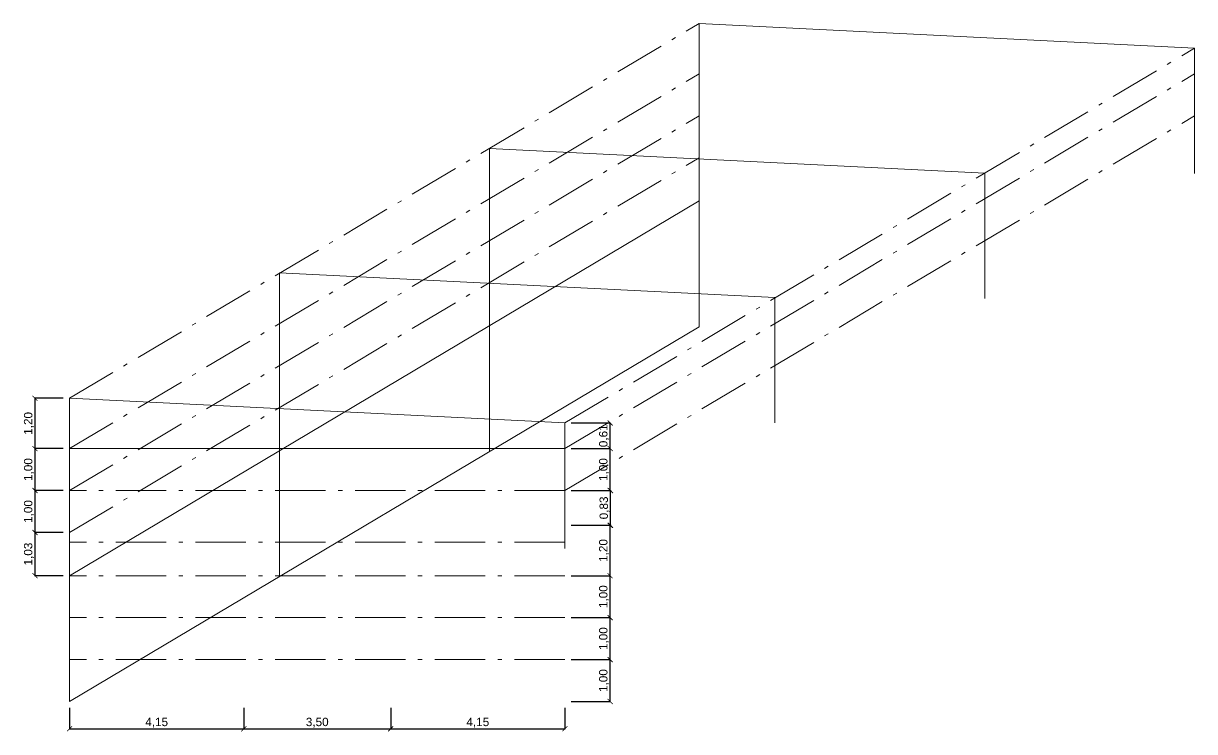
# Model space of a CAD drawing. Header units: millimetres. Extents: x 265 to 899, y -203 to 32.
# Drawn here: x 808.94 to 836.84, y -202.76 to -185.88 of the extents above; entities that cross this region are included whole.
import ezdxf

# ---------------------------------------------------------------- set-up
doc = ezdxf.new("R2010")
doc.units = ezdxf.units.MM
doc.header["$LTSCALE"] = 0.1
doc.header["$MEASUREMENT"] = 0
doc.header["$PDMODE"] = 3
doc.header["$PDSIZE"] = 0.1
doc.linetypes.add('ACAD_ISO10W100', pattern=[18, 12, -3, 0, -3])
doc.layers.get('DEFPOINTS').update_dxf_attribs({"color": 1})
for name, color, linetype, lineweight in [('00_EST_Correa', 3, 'ACAD_ISO10W100', 20), ('00_EST_Cotas', 6, 'Continuous', 9), ('00_EST_MAMPOSTERIA', 7, 'Continuous', 20), ('00_EST_Viga', 5, 'Continuous', 20)]:
    doc.layers.add(name, color=color, linetype=linetype, lineweight=lineweight)
doc.styles.add('Arial20', font='arial.ttf', dxfattribs={"height": 0.2})
doc.dimstyles.new('Cota 1-100-Andres', dxfattribs={"dimtxt": 0.2, "dimasz": 0.12, "dimexe": 0.012, "dimexo": 0.15, "dimgap": 0.025, "dimtad": 1, "dimzin": 0, "dimtxsty": 'Arial20', "dimblk1": 'ARCHTICK', "dimblk2": 'ARCHTICK', "dimsah": 1, "dimcen": 0.09, "dimclrd": 256, "dimclre": 256, "dimclrt": 256, "dimazin": 0, "dimtfac": 1, "dimtofl": 0, "dimtmove": 0, "dimatfit": 3, "dimldrblk": 'ARCHTICK', "dimfxl": 1, "dimtolj": 1, "dimtzin": 0, "dimarcsym": 0})

# ---------------------------------------------------------------- blocks, each defined once
blk = doc.blocks.new('_ARCHTICK')
at = {"color": 0, "linetype": 'ByBlock', "const_width": 0.15}
blk.add_lwpolyline([(-0.5, -0.5), (0.5, 0.5)], dxfattribs=at)
blk = doc.blocks.new('*D170')
at = {"layer": '00_EST_Cotas', "lineweight": -2, "transparency": 16777216}
for p, q in [((810.041, -202.191), (810.041, -202.702)), ((814.191, -202.191), (814.191, -202.702)), ((810.041, -202.69), (814.191, -202.69))]:
    blk.add_line(p, q, dxfattribs=at)
at = {"layer": 'DEFPOINTS', "color": 0, "transparency": 16777216}
for p in [(810.041, -202.041), (814.191, -202.041), (814.191, -202.69)]:
    blk.add_point(p, dxfattribs=at)
at = {"layer": '00_EST_Cotas', "lineweight": -2, "transparency": 16777216, "xscale": 0.12, "yscale": 0.12, "zscale": 0.12, "rotation": 180}
blk.add_blockref('_ARCHTICK', (810.041, -202.69), dxfattribs=at)
at = {"layer": '00_EST_Cotas', "lineweight": -2, "transparency": 16777216, "xscale": 0.12, "yscale": 0.12, "zscale": 0.12}
blk.add_blockref('_ARCHTICK', (814.191, -202.69), dxfattribs=at)
at = {"layer": '00_EST_Cotas', "transparency": 16777216, "insert": (812.116, -202.545), "char_height": 0.2, "attachment_point": 5, "style": 'Arial20'}
blk.add_mtext('\\A1;4,15', dxfattribs=at)
blk = doc.blocks.new('*D171')
at = {"layer": '00_EST_Cotas', "lineweight": -2, "transparency": 16777216}
for p, q in [((814.191, -202.191), (814.191, -202.702)), ((817.691, -202.191), (817.691, -202.702)), ((814.191, -202.69), (817.691, -202.69))]:
    blk.add_line(p, q, dxfattribs=at)
at = {"layer": 'DEFPOINTS', "color": 0, "transparency": 16777216}
for p in [(814.191, -202.041), (817.691, -202.041), (817.691, -202.69)]:
    blk.add_point(p, dxfattribs=at)
at = {"layer": '00_EST_Cotas', "lineweight": -2, "transparency": 16777216, "xscale": 0.12, "yscale": 0.12, "zscale": 0.12, "rotation": 180}
blk.add_blockref('_ARCHTICK', (814.191, -202.69), dxfattribs=at)
at = {"layer": '00_EST_Cotas', "lineweight": -2, "transparency": 16777216, "xscale": 0.12, "yscale": 0.12, "zscale": 0.12}
blk.add_blockref('_ARCHTICK', (817.691, -202.69), dxfattribs=at)
at = {"layer": '00_EST_Cotas', "transparency": 16777216, "insert": (815.941, -202.545), "char_height": 0.2, "attachment_point": 5, "style": 'Arial20'}
blk.add_mtext('\\A1;3,50', dxfattribs=at)
blk = doc.blocks.new('*D172')
at = {"layer": '00_EST_Cotas', "lineweight": -2, "transparency": 16777216}
for p, q in [((817.691, -202.191), (817.691, -202.702)), ((821.841, -202.191), (821.841, -202.702)), ((817.691, -202.69), (821.841, -202.69))]:
    blk.add_line(p, q, dxfattribs=at)
at = {"layer": 'DEFPOINTS', "color": 0, "transparency": 16777216}
for p in [(817.691, -202.041), (821.841, -202.041), (821.841, -202.69)]:
    blk.add_point(p, dxfattribs=at)
at = {"layer": '00_EST_Cotas', "lineweight": -2, "transparency": 16777216, "xscale": 0.12, "yscale": 0.12, "zscale": 0.12, "rotation": 180}
blk.add_blockref('_ARCHTICK', (817.691, -202.69), dxfattribs=at)
at = {"layer": '00_EST_Cotas', "lineweight": -2, "transparency": 16777216, "xscale": 0.12, "yscale": 0.12, "zscale": 0.12}
blk.add_blockref('_ARCHTICK', (821.841, -202.69), dxfattribs=at)
at = {"layer": '00_EST_Cotas', "transparency": 16777216, "insert": (819.766, -202.545), "char_height": 0.2, "attachment_point": 5, "style": 'Arial20'}
blk.add_mtext('\\A1;4,15', dxfattribs=at)
blk = doc.blocks.new('*D173')
at = {"layer": '00_EST_Cotas', "lineweight": -2, "transparency": 16777216}
for p, q in [((821.991, -201.041), (822.93, -201.041)), ((822.918, -202.041), (822.918, -201.041)), ((821.991, -202.041), (822.93, -202.041))]:
    blk.add_line(p, q, dxfattribs=at)
at = {"layer": 'DEFPOINTS', "color": 0, "transparency": 16777216}
for p in [(821.841, -201.041), (822.918, -201.041), (821.841, -202.041)]:
    blk.add_point(p, dxfattribs=at)
at = {"layer": '00_EST_Cotas', "lineweight": -2, "transparency": 16777216, "xscale": 0.12, "yscale": 0.12, "zscale": 0.12}
for p, rotation in [((822.918, -201.041), 90), ((822.918, -202.041), 270)]:
    blk.add_blockref('_ARCHTICK', p, dxfattribs=dict(at, rotation=rotation))
at = {"layer": '00_EST_Cotas', "transparency": 16777216, "insert": (822.773, -201.541), "char_height": 0.2, "attachment_point": 5, "rotation": 90, "style": 'Arial20'}
blk.add_mtext('\\A1;1,00', dxfattribs=at)
blk = doc.blocks.new('*D174')
at = {"layer": '00_EST_Cotas', "lineweight": -2, "transparency": 16777216}
for p, q in [((821.991, -200.041), (822.93, -200.041)), ((822.918, -201.041), (822.918, -200.041)), ((821.991, -201.041), (822.93, -201.041))]:
    blk.add_line(p, q, dxfattribs=at)
at = {"layer": 'DEFPOINTS', "color": 0, "transparency": 16777216}
for p in [(821.841, -200.041), (822.918, -200.041), (821.841, -201.041)]:
    blk.add_point(p, dxfattribs=at)
at = {"layer": '00_EST_Cotas', "lineweight": -2, "transparency": 16777216, "xscale": 0.12, "yscale": 0.12, "zscale": 0.12}
for p, rotation in [((822.918, -200.041), 90), ((822.918, -201.041), 270)]:
    blk.add_blockref('_ARCHTICK', p, dxfattribs=dict(at, rotation=rotation))
at = {"layer": '00_EST_Cotas', "transparency": 16777216, "insert": (822.773, -200.541), "char_height": 0.2, "attachment_point": 5, "rotation": 90, "style": 'Arial20'}
blk.add_mtext('\\A1;1,00', dxfattribs=at)
blk = doc.blocks.new('*D175')
at = {"layer": '00_EST_Cotas', "lineweight": -2, "transparency": 16777216}
for p, q in [((821.991, -199.041), (822.93, -199.041)), ((822.918, -200.041), (822.918, -199.041)), ((821.991, -200.041), (822.93, -200.041))]:
    blk.add_line(p, q, dxfattribs=at)
at = {"layer": 'DEFPOINTS', "color": 0, "transparency": 16777216}
for p in [(821.841, -199.041), (822.918, -199.041), (821.841, -200.041)]:
    blk.add_point(p, dxfattribs=at)
at = {"layer": '00_EST_Cotas', "lineweight": -2, "transparency": 16777216, "xscale": 0.12, "yscale": 0.12, "zscale": 0.12}
for p, rotation in [((822.918, -199.041), 90), ((822.918, -200.041), 270)]:
    blk.add_blockref('_ARCHTICK', p, dxfattribs=dict(at, rotation=rotation))
at = {"layer": '00_EST_Cotas', "transparency": 16777216, "insert": (822.773, -199.541), "char_height": 0.2, "attachment_point": 5, "rotation": 90, "style": 'Arial20'}
blk.add_mtext('\\A1;1,00', dxfattribs=at)
blk = doc.blocks.new('*D176')
at = {"layer": '00_EST_Cotas', "lineweight": -2, "transparency": 16777216}
for p, q in [((821.991, -197.841), (822.93, -197.841)), ((822.918, -199.041), (822.918, -197.841)), ((821.991, -199.041), (822.93, -199.041))]:
    blk.add_line(p, q, dxfattribs=at)
at = {"layer": 'DEFPOINTS', "color": 0, "transparency": 16777216}
for p in [(821.841, -197.841), (822.918, -197.841), (821.841, -199.041)]:
    blk.add_point(p, dxfattribs=at)
at = {"layer": '00_EST_Cotas', "lineweight": -2, "transparency": 16777216, "xscale": 0.12, "yscale": 0.12, "zscale": 0.12}
for p, rotation in [((822.918, -197.841), 90), ((822.918, -199.041), 270)]:
    blk.add_blockref('_ARCHTICK', p, dxfattribs=dict(at, rotation=rotation))
at = {"layer": '00_EST_Cotas', "transparency": 16777216, "insert": (822.773, -198.441), "char_height": 0.2, "attachment_point": 5, "rotation": 90, "style": 'Arial20'}
blk.add_mtext('\\A1;1,20', dxfattribs=at)
blk = doc.blocks.new('*D177')
at = {"layer": '00_EST_Cotas', "lineweight": -2, "transparency": 16777216}
for p, q in [((821.991, -196.012), (822.93, -196.012)), ((822.918, -197.012), (822.918, -196.012)), ((821.991, -197.012), (822.93, -197.012))]:
    blk.add_line(p, q, dxfattribs=at)
at = {"layer": 'DEFPOINTS', "color": 0, "transparency": 16777216}
for p in [(821.841, -196.012), (822.918, -196.012), (821.841, -197.012)]:
    blk.add_point(p, dxfattribs=at)
at = {"layer": '00_EST_Cotas', "lineweight": -2, "transparency": 16777216, "xscale": 0.12, "yscale": 0.12, "zscale": 0.12}
for p, rotation in [((822.918, -196.012), 90), ((822.918, -197.012), 270)]:
    blk.add_blockref('_ARCHTICK', p, dxfattribs=dict(at, rotation=rotation))
at = {"layer": '00_EST_Cotas', "transparency": 16777216, "insert": (822.773, -196.512), "char_height": 0.2, "attachment_point": 5, "rotation": 90, "style": 'Arial20'}
blk.add_mtext('\\A1;1,00', dxfattribs=at)
blk = doc.blocks.new('*D178')
at = {"layer": '00_EST_Cotas', "lineweight": -2, "transparency": 16777216}
for p, q in [((821.991, -195.402), (822.93, -195.402)), ((822.918, -196.012), (822.918, -195.402)), ((821.991, -196.012), (822.93, -196.012))]:
    blk.add_line(p, q, dxfattribs=at)
at = {"layer": 'DEFPOINTS', "color": 0, "transparency": 16777216}
for p in [(821.841, -195.402), (822.918, -195.402), (821.841, -196.012)]:
    blk.add_point(p, dxfattribs=at)
at = {"layer": '00_EST_Cotas', "lineweight": -2, "transparency": 16777216, "xscale": 0.12, "yscale": 0.12, "zscale": 0.12}
for p, rotation in [((822.918, -195.402), 90), ((822.918, -196.012), 270)]:
    blk.add_blockref('_ARCHTICK', p, dxfattribs=dict(at, rotation=rotation))
at = {"layer": '00_EST_Cotas', "transparency": 16777216, "insert": (822.773, -195.707), "char_height": 0.2, "attachment_point": 5, "rotation": 90, "style": 'Arial20'}
blk.add_mtext('\\A1;0,61', dxfattribs=at)
blk = doc.blocks.new('*D179')
at = {"layer": '00_EST_Cotas', "lineweight": -2, "transparency": 16777216}
for p, q in [((821.991, -197.012), (822.942, -197.012)), ((822.93, -197.841), (822.93, -197.012)), ((821.991, -197.841), (822.942, -197.841))]:
    blk.add_line(p, q, dxfattribs=at)
at = {"layer": 'DEFPOINTS', "color": 0, "transparency": 16777216}
for p in [(821.841, -197.012), (822.93, -197.012), (821.841, -197.841)]:
    blk.add_point(p, dxfattribs=at)
at = {"layer": '00_EST_Cotas', "lineweight": -2, "transparency": 16777216, "xscale": 0.12, "yscale": 0.12, "zscale": 0.12}
for p, rotation in [((822.93, -197.012), 90), ((822.93, -197.841), 270)]:
    blk.add_blockref('_ARCHTICK', p, dxfattribs=dict(at, rotation=rotation))
at = {"layer": '00_EST_Cotas', "transparency": 16777216, "insert": (822.785, -197.426), "char_height": 0.2, "attachment_point": 5, "rotation": 90, "style": 'Arial20'}
blk.add_mtext('\\A1;0,83', dxfattribs=at)
blk = doc.blocks.new('*D180')
at = {"layer": '00_EST_Cotas', "lineweight": -2, "transparency": 16777216}
for p, q in [((809.891, -198.012), (809.206, -198.012)), ((809.218, -199.041), (809.218, -198.012)), ((809.891, -199.041), (809.206, -199.041))]:
    blk.add_line(p, q, dxfattribs=at)
at = {"layer": 'DEFPOINTS', "color": 0, "transparency": 16777216}
for p in [(809.218, -198.012), (810.041, -198.012), (810.041, -199.041)]:
    blk.add_point(p, dxfattribs=at)
at = {"layer": '00_EST_Cotas', "lineweight": -2, "transparency": 16777216, "xscale": 0.12, "yscale": 0.12, "zscale": 0.12}
for p, rotation in [((809.218, -198.012), 90), ((809.218, -199.041), 270)]:
    blk.add_blockref('_ARCHTICK', p, dxfattribs=dict(at, rotation=rotation))
at = {"layer": '00_EST_Cotas', "transparency": 16777216, "insert": (809.073, -198.526), "char_height": 0.2, "attachment_point": 5, "rotation": 90, "style": 'Arial20'}
blk.add_mtext('\\A1;1,03', dxfattribs=at)
blk = doc.blocks.new('*D181')
at = {"layer": '00_EST_Cotas', "lineweight": -2, "transparency": 16777216}
for p, q in [((809.891, -197.012), (809.206, -197.012)), ((809.218, -198.012), (809.218, -197.012)), ((809.891, -198.012), (809.206, -198.012))]:
    blk.add_line(p, q, dxfattribs=at)
at = {"layer": 'DEFPOINTS', "color": 0, "transparency": 16777216}
for p in [(809.218, -197.012), (810.041, -197.012), (810.041, -198.012)]:
    blk.add_point(p, dxfattribs=at)
at = {"layer": '00_EST_Cotas', "lineweight": -2, "transparency": 16777216, "xscale": 0.12, "yscale": 0.12, "zscale": 0.12}
for p, rotation in [((809.218, -197.012), 90), ((809.218, -198.012), 270)]:
    blk.add_blockref('_ARCHTICK', p, dxfattribs=dict(at, rotation=rotation))
at = {"layer": '00_EST_Cotas', "transparency": 16777216, "insert": (809.073, -197.512), "char_height": 0.2, "attachment_point": 5, "rotation": 90, "style": 'Arial20'}
blk.add_mtext('\\A1;1,00', dxfattribs=at)
blk = doc.blocks.new('*D182')
at = {"layer": '00_EST_Cotas', "lineweight": -2, "transparency": 16777216}
for p, q in [((809.891, -196.012), (809.206, -196.012)), ((809.218, -197.012), (809.218, -196.012)), ((809.891, -197.012), (809.206, -197.012))]:
    blk.add_line(p, q, dxfattribs=at)
at = {"layer": 'DEFPOINTS', "color": 0, "transparency": 16777216}
for p in [(809.218, -196.012), (810.041, -196.012), (810.041, -197.012)]:
    blk.add_point(p, dxfattribs=at)
at = {"layer": '00_EST_Cotas', "lineweight": -2, "transparency": 16777216, "xscale": 0.12, "yscale": 0.12, "zscale": 0.12}
for p, rotation in [((809.218, -196.012), 90), ((809.218, -197.012), 270)]:
    blk.add_blockref('_ARCHTICK', p, dxfattribs=dict(at, rotation=rotation))
at = {"layer": '00_EST_Cotas', "transparency": 16777216, "insert": (809.073, -196.512), "char_height": 0.2, "attachment_point": 5, "rotation": 90, "style": 'Arial20'}
blk.add_mtext('\\A1;1,00', dxfattribs=at)
blk = doc.blocks.new('*D183')
at = {"layer": '00_EST_Cotas', "lineweight": -2, "transparency": 16777216}
for p, q in [((809.891, -194.812), (809.206, -194.812)), ((809.218, -196.012), (809.218, -194.812)), ((809.891, -196.012), (809.206, -196.012))]:
    blk.add_line(p, q, dxfattribs=at)
at = {"layer": 'DEFPOINTS', "color": 0, "transparency": 16777216}
for p in [(809.218, -194.812), (810.041, -194.812), (810.041, -196.012)]:
    blk.add_point(p, dxfattribs=at)
at = {"layer": '00_EST_Cotas', "lineweight": -2, "transparency": 16777216, "xscale": 0.12, "yscale": 0.12, "zscale": 0.12}
for p, rotation in [((809.218, -194.812), 90), ((809.218, -196.012), 270)]:
    blk.add_blockref('_ARCHTICK', p, dxfattribs=dict(at, rotation=rotation))
at = {"layer": '00_EST_Cotas', "transparency": 16777216, "insert": (809.073, -195.412), "char_height": 0.2, "attachment_point": 5, "rotation": 90, "style": 'Arial20'}
blk.add_mtext('\\A1;1,20', dxfattribs=at)

msp = doc.modelspace()

# ---------------------------------------------------------------- linework, layer by layer
at = {"layer": '00_EST_Correa'}
for p, q in [((810.041, -194.812), (825.041, -185.88)), ((821.841, -195.402), (836.841, -186.47)), ((810.041, -196.012), (825.041, -187.08)), ((821.841, -196.012), (836.841, -187.08)), ((810.041, -197.012), (825.041, -188.08)), ((821.841, -197.012), (836.841, -188.08)), ((810.041, -198.012), (825.041, -189.08)), ((821.841, -196.012), (810.041, -196.012)), ((821.841, -197.012), (810.041, -197.012)), ((821.841, -198.239), (810.041, -198.239)), ((821.841, -199.041), (810.041, -199.041)), ((821.841, -200.041), (810.041, -200.041)), ((821.841, -201.041), (810.041, -201.041))]:
    msp.add_line(p, q, dxfattribs=at)
at = {"layer": '00_EST_MAMPOSTERIA'}
for p, q in [((810.041, -199.041), (825.041, -190.109)), ((810.041, -202.041), (825.041, -193.109))]:
    msp.add_line(p, q, dxfattribs=at)
at = {"layer": '00_EST_Viga'}
msp.add_line((810.041, -196.012), (821.841, -196.012), dxfattribs=at)
for points in [[(825.041, -193.109), (825.041, -185.88), (836.841, -186.47), (836.841, -189.459)], [(820.041, -196.086), (820.041, -188.857), (831.841, -189.447), (831.841, -192.436)], [(815.041, -199.052), (815.041, -191.822), (826.841, -192.412), (826.841, -195.402)], [(810.041, -202.041), (810.041, -194.812), (821.841, -195.402), (821.841, -198.391)]]:
    msp.add_lwpolyline(points, dxfattribs=at)

# ---------------------------------------------------------------- dimensions: what is measured, and where the dimension line sits
at = {"layer": '00_EST_Cotas'}
for base, p1, p2, picture, middle in [((809.218, -194.812), (810.041, -196.012), (810.041, -194.812), '*D183', (809.073, -195.412)), ((809.218, -196.012), (810.041, -197.012), (810.041, -196.012), '*D182', (809.073, -196.512)), ((809.218, -197.012), (810.041, -198.012), (810.041, -197.012), '*D181', (809.073, -197.512))]:
    dim = msp.add_linear_dim(base=base, p1=p1, p2=p2, angle=90, dimstyle='Cota 1-100-Andres', override={"dimtmove": 1}, dxfattribs=at)
    dim.commit()
    dim.dimension.update_dxf_attribs({"geometry": picture, "text_midpoint": middle})
for base, p1, p2, angle, picture, middle in [((822.918, -195.402), (821.841, -196.012), (821.841, -195.402), 270, '*D178', (822.773, -195.707)), ((822.918, -196.012), (821.841, -197.012), (821.841, -196.012), 270, '*D177', (822.773, -196.512)), ((822.93, -197.012), (821.841, -197.841), (821.841, -197.012), 90, '*D179', (822.785, -197.426)), ((822.918, -197.841), (821.841, -199.041), (821.841, -197.841), 270, '*D176', (822.773, -198.441)), ((809.218, -198.012), (810.041, -199.041), (810.041, -198.012), 90, '*D180', (809.073, -198.526)), ((822.918, -199.041), (821.841, -200.041), (821.841, -199.041), 270, '*D175', (822.773, -199.541)), ((822.918, -200.041), (821.841, -201.041), (821.841, -200.041), 270, '*D174', (822.773, -200.541)), ((822.918, -201.041), (821.841, -202.041), (821.841, -201.041), 270, '*D173', (822.773, -201.541))]:
    dim = msp.add_linear_dim(base=base, p1=p1, p2=p2, angle=angle, dimstyle='Cota 1-100-Andres', dxfattribs=at)
    dim.commit()
    dim.dimension.update_dxf_attribs({"geometry": picture, "text_midpoint": middle})
dim = msp.add_linear_dim(base=(814.191, -202.69), p1=(810.041, -202.041), p2=(814.191, -202.041), dimstyle='Cota 1-100-Andres', dxfattribs=at)
dim.commit()
dim.dimension.update_dxf_attribs({"geometry": '*D170', "text_midpoint": (812.116, -202.545)})
for base, p1, p2, picture, middle in [((817.691, -202.69), (814.191, -202.041), (817.691, -202.041), '*D171', (815.941, -202.545)), ((821.841, -202.69), (817.691, -202.041), (821.841, -202.041), '*D172', (819.766, -202.545))]:
    dim = msp.add_linear_dim(base=base, p1=p1, p2=p2, dimstyle='Cota 1-100-Andres', override={"dimtmove": 1}, dxfattribs=at)
    dim.commit()
    dim.dimension.update_dxf_attribs({"geometry": picture, "text_midpoint": middle})

doc.saveas('drawing.dxf')
